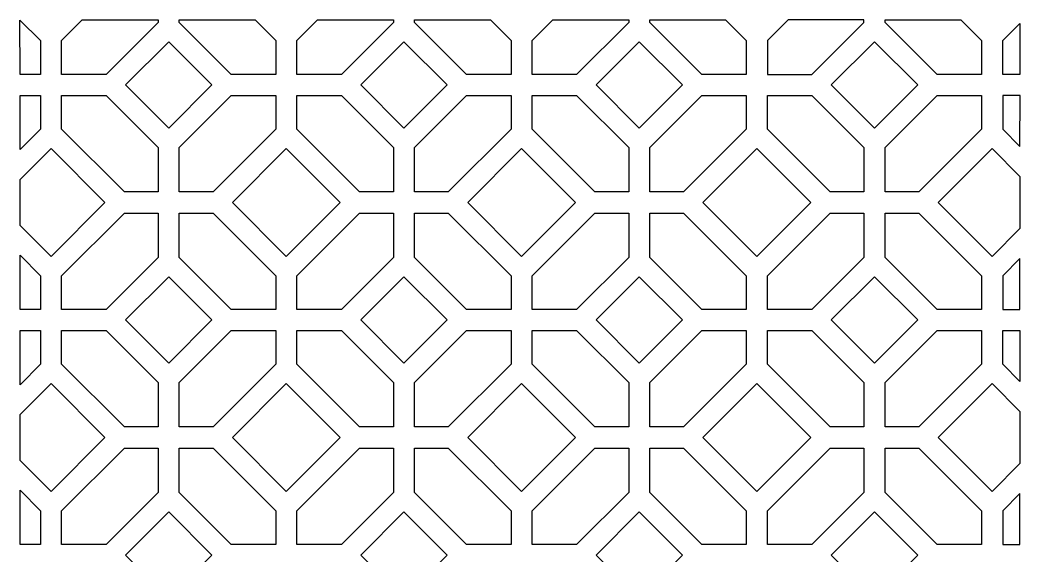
# Model space of a CAD drawing. Header units: centimetres. Extents: x -92 to 92, y -111 to 111.
# Drawn here: x -92.5 to -7.5, y 65.5 to 111 of the extents above; entities that cross this region are included whole.
import ezdxf

# ---------------------------------------------------------------- set-up
doc = ezdxf.new("R2010")
doc.units = ezdxf.units.CM
doc.header["$MEASUREMENT"] = 0
doc.layers.add('layer 1', color=7, linetype='Continuous')

msp = doc.modelspace()

# ---------------------------------------------------------------- linework, layer by layer
at = {"layer": 'layer 1', "color": 242}
for points, knots in [([(-92.45335, 106.37201), (-92.45335, 106.37201), (-90.71539, 106.37201), (-90.71539, 106.37201), (-90.71539, 106.37201), (-90.71539, 106.37201), (-90.71539, 109.24148), (-90.71539, 109.24148), (-90.71539, 109.24148), (-90.71539, 109.24148), (-92.45336, 110.97945), (-92.45336, 110.97945), (-92.45336, 110.97945), (-92.45336, 110.97945), (-92.45335, 106.37201), (-92.45335, 106.37201)], [0, 0, 0, 0, 0.2, 0.2, 0.2, 0.2, 0.4, 0.4, 0.4, 0.4, 0.6, 0.6, 0.6, 0.6, 1, 1, 1, 1]), ([(-87.15685, 111), (-87.15685, 111), (-88.91539, 109.24147), (-88.91539, 109.24147), (-88.91539, 109.24147), (-88.91539, 109.24147), (-88.91539, 106.372), (-88.91539, 106.372), (-88.91539, 106.372), (-88.91539, 106.372), (-85.1378, 106.372), (-85.1378, 106.372), (-85.1378, 106.372), (-85.1378, 106.372), (-80.7154, 110.79441), (-80.7154, 110.79441), (-80.7154, 110.79441), (-80.7154, 110.79441), (-80.7154, 111), (-80.7154, 111), (-80.7154, 111), (-80.7154, 111), (-87.15685, 111), (-87.15685, 111)], [0, 0, 0, 0, 0.14285714, 0.14285714, 0.14285714, 0.14285714, 0.28571429, 0.28571429, 0.28571429, 0.28571429, 0.42857143, 0.42857143, 0.42857143, 0.42857143, 0.57142857, 0.57142857, 0.57142857, 0.57142857, 0.71428571, 0.71428571, 0.71428571, 0.71428571, 1, 1, 1, 1]), ([(-78.9154, 111), (-78.9154, 111), (-78.9154, 110.79441), (-78.9154, 110.79441), (-78.9154, 110.79441), (-78.9154, 110.79441), (-74.49299, 106.372), (-74.49299, 106.372), (-74.49299, 106.372), (-74.49299, 106.372), (-70.71539, 106.372), (-70.71539, 106.372), (-70.71539, 106.372), (-70.71539, 106.372), (-70.71539, 109.24147), (-70.71539, 109.24147), (-70.71539, 109.24147), (-70.71539, 109.24147), (-72.47393, 111), (-72.47393, 111), (-72.47393, 111), (-72.47393, 111), (-78.9154, 111), (-78.9154, 111)], [0, 0, 0, 0, 0.14285714, 0.14285714, 0.14285714, 0.14285714, 0.28571429, 0.28571429, 0.28571429, 0.28571429, 0.42857143, 0.42857143, 0.42857143, 0.42857143, 0.57142857, 0.57142857, 0.57142857, 0.57142857, 0.71428571, 0.71428571, 0.71428571, 0.71428571, 1, 1, 1, 1]), ([(-67.15685, 111), (-67.15685, 111), (-68.91539, 109.24147), (-68.91539, 109.24147), (-68.91539, 109.24147), (-68.91539, 109.24147), (-68.91539, 106.372), (-68.91539, 106.372), (-68.91539, 106.372), (-68.91539, 106.372), (-65.1378, 106.372), (-65.1378, 106.372), (-65.1378, 106.372), (-65.1378, 106.372), (-60.7154, 110.79441), (-60.7154, 110.79441), (-60.7154, 110.79441), (-60.7154, 110.79441), (-60.7154, 111), (-60.7154, 111), (-60.7154, 111), (-60.7154, 111), (-67.15685, 111), (-67.15685, 111)], [0, 0, 0, 0, 0.14285714, 0.14285714, 0.14285714, 0.14285714, 0.28571429, 0.28571429, 0.28571429, 0.28571429, 0.42857143, 0.42857143, 0.42857143, 0.42857143, 0.57142857, 0.57142857, 0.57142857, 0.57142857, 0.71428571, 0.71428571, 0.71428571, 0.71428571, 1, 1, 1, 1]), ([(-58.9154, 111), (-58.9154, 111), (-58.9154, 110.79441), (-58.9154, 110.79441), (-58.9154, 110.79441), (-58.9154, 110.79441), (-54.49299, 106.372), (-54.49299, 106.372), (-54.49299, 106.372), (-54.49299, 106.372), (-50.71539, 106.372), (-50.71539, 106.372), (-50.71539, 106.372), (-50.71539, 106.372), (-50.71539, 109.24147), (-50.71539, 109.24147), (-50.71539, 109.24147), (-50.71539, 109.24147), (-52.47391, 111), (-52.47391, 111), (-52.47391, 111), (-52.47391, 111), (-58.9154, 111), (-58.9154, 111)], [0, 0, 0, 0, 0.14285714, 0.14285714, 0.14285714, 0.14285714, 0.28571429, 0.28571429, 0.28571429, 0.28571429, 0.42857143, 0.42857143, 0.42857143, 0.42857143, 0.57142857, 0.57142857, 0.57142857, 0.57142857, 0.71428571, 0.71428571, 0.71428571, 0.71428571, 1, 1, 1, 1]), ([(-47.15686, 111), (-47.15686, 111), (-48.91539, 109.24147), (-48.91539, 109.24147), (-48.91539, 109.24147), (-48.91539, 109.24147), (-48.91539, 106.372), (-48.91539, 106.372), (-48.91539, 106.372), (-48.91539, 106.372), (-45.1378, 106.372), (-45.1378, 106.372), (-45.1378, 106.372), (-45.1378, 106.372), (-40.7154, 110.79441), (-40.7154, 110.79441), (-40.7154, 110.79441), (-40.7154, 110.79441), (-40.7154, 111), (-40.7154, 111), (-40.7154, 111), (-40.7154, 111), (-47.15686, 111), (-47.15686, 111)], [0, 0, 0, 0, 0.14285714, 0.14285714, 0.14285714, 0.14285714, 0.28571429, 0.28571429, 0.28571429, 0.28571429, 0.42857143, 0.42857143, 0.42857143, 0.42857143, 0.57142857, 0.57142857, 0.57142857, 0.57142857, 0.71428571, 0.71428571, 0.71428571, 0.71428571, 1, 1, 1, 1]), ([(-38.9154, 111), (-38.9154, 111), (-38.9154, 110.79441), (-38.9154, 110.79441), (-38.9154, 110.79441), (-38.9154, 110.79441), (-34.49299, 106.372), (-34.49299, 106.372), (-34.49299, 106.372), (-34.49299, 106.372), (-30.71539, 106.372), (-30.71539, 106.372), (-30.71539, 106.372), (-30.71539, 106.372), (-30.71539, 109.24147), (-30.71539, 109.24147), (-30.71539, 109.24147), (-30.71539, 109.24147), (-32.4739, 111), (-32.4739, 111), (-32.4739, 111), (-32.4739, 111), (-38.9154, 111), (-38.9154, 111)], [0, 0, 0, 0, 0.14285714, 0.14285714, 0.14285714, 0.14285714, 0.28571429, 0.28571429, 0.28571429, 0.28571429, 0.42857143, 0.42857143, 0.42857143, 0.42857143, 0.57142857, 0.57142857, 0.57142857, 0.57142857, 0.71428571, 0.71428571, 0.71428571, 0.71428571, 1, 1, 1, 1]), ([(-20.71537, 111), (-20.71537, 111), (-20.7154, 110.79442), (-20.7154, 110.79442), (-20.7154, 110.79442), (-20.7154, 110.79442), (-25.1378, 106.37201), (-25.1378, 106.37201), (-25.1378, 106.37201), (-25.1378, 106.37201), (-28.91539, 106.37201), (-28.91539, 106.37201), (-28.91539, 106.37201), (-28.91539, 106.37201), (-28.91539, 109.24148), (-28.91539, 109.24148), (-28.91539, 109.24148), (-28.91539, 109.24148), (-27.15686, 111), (-27.15686, 111), (-27.15686, 111), (-27.15686, 111), (-20.71537, 111), (-20.71537, 111)], [0, 0, 0, 0, 0.14285714, 0.14285714, 0.14285714, 0.14285714, 0.28571429, 0.28571429, 0.28571429, 0.28571429, 0.42857143, 0.42857143, 0.42857143, 0.42857143, 0.57142857, 0.57142857, 0.57142857, 0.57142857, 0.71428571, 0.71428571, 0.71428571, 0.71428571, 1, 1, 1, 1]), ([(-18.9154, 111), (-18.9154, 111), (-18.9154, 110.79442), (-18.9154, 110.79442), (-18.9154, 110.79442), (-18.9154, 110.79442), (-14.49299, 106.37201), (-14.49299, 106.37201), (-14.49299, 106.37201), (-14.49299, 106.37201), (-10.71539, 106.37201), (-10.71539, 106.37201), (-10.71539, 106.37201), (-10.71539, 106.37201), (-10.71539, 109.24148), (-10.71539, 109.24148), (-10.71539, 109.24148), (-10.71539, 109.24148), (-12.47394, 111), (-12.47394, 111), (-12.47394, 111), (-12.47394, 111), (-18.9154, 111), (-18.9154, 111)], [0, 0, 0, 0, 0.14285714, 0.14285714, 0.14285714, 0.14285714, 0.28571429, 0.28571429, 0.28571429, 0.28571429, 0.42857143, 0.42857143, 0.42857143, 0.42857143, 0.57142857, 0.57142857, 0.57142857, 0.57142857, 0.71428571, 0.71428571, 0.71428571, 0.71428571, 1, 1, 1, 1]), ([(-7.45335, 110.70352), (-7.45335, 110.70352), (-8.91539, 109.24149), (-8.91539, 109.24149), (-8.91539, 109.24149), (-8.91539, 109.24149), (-8.91539, 106.37202), (-8.91539, 106.37202), (-8.91539, 106.37202), (-8.91539, 106.37202), (-7.45335, 106.37202), (-7.45335, 106.37202), (-7.45335, 106.37202), (-7.45335, 106.37202), (-7.45335, 110.70352), (-7.45335, 110.70352)], [0, 0, 0, 0, 0.2, 0.2, 0.2, 0.2, 0.4, 0.4, 0.4, 0.4, 0.6, 0.6, 0.6, 0.6, 1, 1, 1, 1]), ([(-79.8154, 101.79491), (-79.8154, 101.79491), (-76.13831, 105.472), (-76.13831, 105.472), (-76.13831, 105.472), (-76.13831, 105.472), (-79.8154, 109.14909), (-79.8154, 109.14909), (-79.8154, 109.14909), (-79.8154, 109.14909), (-83.49248, 105.472), (-83.49248, 105.472), (-83.49248, 105.472), (-83.49248, 105.472), (-79.8154, 101.79491), (-79.8154, 101.79491)], [0, 0, 0, 0, 0.2, 0.2, 0.2, 0.2, 0.4, 0.4, 0.4, 0.4, 0.6, 0.6, 0.6, 0.6, 1, 1, 1, 1]), ([(-59.8154, 101.79491), (-59.8154, 101.79491), (-56.13831, 105.472), (-56.13831, 105.472), (-56.13831, 105.472), (-56.13831, 105.472), (-59.8154, 109.14909), (-59.8154, 109.14909), (-59.8154, 109.14909), (-59.8154, 109.14909), (-63.49248, 105.472), (-63.49248, 105.472), (-63.49248, 105.472), (-63.49248, 105.472), (-59.8154, 101.79491), (-59.8154, 101.79491)], [0, 0, 0, 0, 0.2, 0.2, 0.2, 0.2, 0.4, 0.4, 0.4, 0.4, 0.6, 0.6, 0.6, 0.6, 1, 1, 1, 1]), ([(-39.8154, 101.79491), (-39.8154, 101.79491), (-36.13831, 105.472), (-36.13831, 105.472), (-36.13831, 105.472), (-36.13831, 105.472), (-39.8154, 109.14909), (-39.8154, 109.14909), (-39.8154, 109.14909), (-39.8154, 109.14909), (-43.49248, 105.472), (-43.49248, 105.472), (-43.49248, 105.472), (-43.49248, 105.472), (-39.8154, 101.79491), (-39.8154, 101.79491)], [0, 0, 0, 0, 0.2, 0.2, 0.2, 0.2, 0.4, 0.4, 0.4, 0.4, 0.6, 0.6, 0.6, 0.6, 1, 1, 1, 1]), ([(-19.8154, 101.79492), (-19.8154, 101.79492), (-16.13831, 105.47201), (-16.13831, 105.47201), (-16.13831, 105.47201), (-16.13831, 105.47201), (-19.8154, 109.1491), (-19.8154, 109.1491), (-19.8154, 109.1491), (-19.8154, 109.1491), (-23.49248, 105.47201), (-23.49248, 105.47201), (-23.49248, 105.47201), (-23.49248, 105.47201), (-19.8154, 101.79492), (-19.8154, 101.79492)], [0, 0, 0, 0, 0.2, 0.2, 0.2, 0.2, 0.4, 0.4, 0.4, 0.4, 0.6, 0.6, 0.6, 0.6, 1, 1, 1, 1]), ([(-92.45335, 99.96455), (-92.45335, 99.96455), (-90.71539, 101.70252), (-90.71539, 101.70252), (-90.71539, 101.70252), (-90.71539, 101.70252), (-90.71539, 104.57201), (-90.71539, 104.57201), (-90.71539, 104.57201), (-90.71539, 104.57201), (-92.45335, 104.57205), (-92.45335, 104.57205), (-92.45335, 104.57205), (-92.45335, 104.57205), (-92.45335, 99.96455), (-92.45335, 99.96455)], [0, 0, 0, 0, 0.2, 0.2, 0.2, 0.2, 0.4, 0.4, 0.4, 0.4, 0.6, 0.6, 0.6, 0.6, 1, 1, 1, 1]), ([(-88.91539, 104.572), (-88.91539, 104.572), (-88.91539, 101.70251), (-88.91539, 101.70251), (-88.91539, 101.70251), (-88.91539, 101.70251), (-83.58487, 96.37199), (-83.58487, 96.37199), (-83.58487, 96.37199), (-83.58487, 96.37199), (-80.7154, 96.37199), (-80.7154, 96.37199), (-80.7154, 96.37199), (-80.7154, 96.37199), (-80.7154, 100.14959), (-80.7154, 100.14959), (-80.7154, 100.14959), (-80.7154, 100.14959), (-85.1378, 104.572), (-85.1378, 104.572), (-85.1378, 104.572), (-85.1378, 104.572), (-88.91539, 104.572), (-88.91539, 104.572)], [0, 0, 0, 0, 0.14285714, 0.14285714, 0.14285714, 0.14285714, 0.28571429, 0.28571429, 0.28571429, 0.28571429, 0.42857143, 0.42857143, 0.42857143, 0.42857143, 0.57142857, 0.57142857, 0.57142857, 0.57142857, 0.71428571, 0.71428571, 0.71428571, 0.71428571, 1, 1, 1, 1]), ([(-70.71539, 101.70251), (-70.71539, 101.70251), (-70.71539, 104.572), (-70.71539, 104.572), (-70.71539, 104.572), (-70.71539, 104.572), (-74.49299, 104.572), (-74.49299, 104.572), (-74.49299, 104.572), (-74.49299, 104.572), (-78.9154, 100.14959), (-78.9154, 100.14959), (-78.9154, 100.14959), (-78.9154, 100.14959), (-78.9154, 96.37199), (-78.9154, 96.37199), (-78.9154, 96.37199), (-78.9154, 96.37199), (-76.04591, 96.37199), (-76.04591, 96.37199), (-76.04591, 96.37199), (-76.04591, 96.37199), (-70.71539, 101.70251), (-70.71539, 101.70251)], [0, 0, 0, 0, 0.14285714, 0.14285714, 0.14285714, 0.14285714, 0.28571429, 0.28571429, 0.28571429, 0.28571429, 0.42857143, 0.42857143, 0.42857143, 0.42857143, 0.57142857, 0.57142857, 0.57142857, 0.57142857, 0.71428571, 0.71428571, 0.71428571, 0.71428571, 1, 1, 1, 1]), ([(-68.91539, 104.572), (-68.91539, 104.572), (-68.91539, 101.70251), (-68.91539, 101.70251), (-68.91539, 101.70251), (-68.91539, 101.70251), (-63.58487, 96.37199), (-63.58487, 96.37199), (-63.58487, 96.37199), (-63.58487, 96.37199), (-60.7154, 96.37199), (-60.7154, 96.37199), (-60.7154, 96.37199), (-60.7154, 96.37199), (-60.7154, 100.14959), (-60.7154, 100.14959), (-60.7154, 100.14959), (-60.7154, 100.14959), (-65.1378, 104.572), (-65.1378, 104.572), (-65.1378, 104.572), (-65.1378, 104.572), (-68.91539, 104.572), (-68.91539, 104.572)], [0, 0, 0, 0, 0.14285714, 0.14285714, 0.14285714, 0.14285714, 0.28571429, 0.28571429, 0.28571429, 0.28571429, 0.42857143, 0.42857143, 0.42857143, 0.42857143, 0.57142857, 0.57142857, 0.57142857, 0.57142857, 0.71428571, 0.71428571, 0.71428571, 0.71428571, 1, 1, 1, 1]), ([(-50.71539, 101.70251), (-50.71539, 101.70251), (-50.71539, 104.572), (-50.71539, 104.572), (-50.71539, 104.572), (-50.71539, 104.572), (-54.49299, 104.572), (-54.49299, 104.572), (-54.49299, 104.572), (-54.49299, 104.572), (-58.9154, 100.14959), (-58.9154, 100.14959), (-58.9154, 100.14959), (-58.9154, 100.14959), (-58.9154, 96.37199), (-58.9154, 96.37199), (-58.9154, 96.37199), (-58.9154, 96.37199), (-56.04591, 96.37199), (-56.04591, 96.37199), (-56.04591, 96.37199), (-56.04591, 96.37199), (-50.71539, 101.70251), (-50.71539, 101.70251)], [0, 0, 0, 0, 0.14285714, 0.14285714, 0.14285714, 0.14285714, 0.28571429, 0.28571429, 0.28571429, 0.28571429, 0.42857143, 0.42857143, 0.42857143, 0.42857143, 0.57142857, 0.57142857, 0.57142857, 0.57142857, 0.71428571, 0.71428571, 0.71428571, 0.71428571, 1, 1, 1, 1]), ([(-48.91539, 104.572), (-48.91539, 104.572), (-48.91539, 101.70251), (-48.91539, 101.70251), (-48.91539, 101.70251), (-48.91539, 101.70251), (-43.58487, 96.37199), (-43.58487, 96.37199), (-43.58487, 96.37199), (-43.58487, 96.37199), (-40.7154, 96.37199), (-40.7154, 96.37199), (-40.7154, 96.37199), (-40.7154, 96.37199), (-40.7154, 100.14959), (-40.7154, 100.14959), (-40.7154, 100.14959), (-40.7154, 100.14959), (-45.1378, 104.572), (-45.1378, 104.572), (-45.1378, 104.572), (-45.1378, 104.572), (-48.91539, 104.572), (-48.91539, 104.572)], [0, 0, 0, 0, 0.14285714, 0.14285714, 0.14285714, 0.14285714, 0.28571429, 0.28571429, 0.28571429, 0.28571429, 0.42857143, 0.42857143, 0.42857143, 0.42857143, 0.57142857, 0.57142857, 0.57142857, 0.57142857, 0.71428571, 0.71428571, 0.71428571, 0.71428571, 1, 1, 1, 1]), ([(-30.71539, 101.70251), (-30.71539, 101.70251), (-30.71539, 104.572), (-30.71539, 104.572), (-30.71539, 104.572), (-30.71539, 104.572), (-34.49299, 104.572), (-34.49299, 104.572), (-34.49299, 104.572), (-34.49299, 104.572), (-38.9154, 100.14959), (-38.9154, 100.14959), (-38.9154, 100.14959), (-38.9154, 100.14959), (-38.9154, 96.37199), (-38.9154, 96.37199), (-38.9154, 96.37199), (-38.9154, 96.37199), (-36.04591, 96.37199), (-36.04591, 96.37199), (-36.04591, 96.37199), (-36.04591, 96.37199), (-30.71539, 101.70251), (-30.71539, 101.70251)], [0, 0, 0, 0, 0.14285714, 0.14285714, 0.14285714, 0.14285714, 0.28571429, 0.28571429, 0.28571429, 0.28571429, 0.42857143, 0.42857143, 0.42857143, 0.42857143, 0.57142857, 0.57142857, 0.57142857, 0.57142857, 0.71428571, 0.71428571, 0.71428571, 0.71428571, 1, 1, 1, 1]), ([(-28.91539, 104.57201), (-28.91539, 104.57201), (-28.91539, 101.70252), (-28.91539, 101.70252), (-28.91539, 101.70252), (-28.91539, 101.70252), (-23.58487, 96.372), (-23.58487, 96.372), (-23.58487, 96.372), (-23.58487, 96.372), (-20.7154, 96.372), (-20.7154, 96.372), (-20.7154, 96.372), (-20.7154, 96.372), (-20.7154, 100.1496), (-20.7154, 100.1496), (-20.7154, 100.1496), (-20.7154, 100.1496), (-25.1378, 104.57201), (-25.1378, 104.57201), (-25.1378, 104.57201), (-25.1378, 104.57201), (-28.91539, 104.57201), (-28.91539, 104.57201)], [0, 0, 0, 0, 0.14285714, 0.14285714, 0.14285714, 0.14285714, 0.28571429, 0.28571429, 0.28571429, 0.28571429, 0.42857143, 0.42857143, 0.42857143, 0.42857143, 0.57142857, 0.57142857, 0.57142857, 0.57142857, 0.71428571, 0.71428571, 0.71428571, 0.71428571, 1, 1, 1, 1]), ([(-10.71539, 101.70252), (-10.71539, 101.70252), (-10.71539, 104.57201), (-10.71539, 104.57201), (-10.71539, 104.57201), (-10.71539, 104.57201), (-14.49299, 104.57201), (-14.49299, 104.57201), (-14.49299, 104.57201), (-14.49299, 104.57201), (-18.9154, 100.1496), (-18.9154, 100.1496), (-18.9154, 100.1496), (-18.9154, 100.1496), (-18.9154, 96.372), (-18.9154, 96.372), (-18.9154, 96.372), (-18.9154, 96.372), (-16.04591, 96.372), (-16.04591, 96.372), (-16.04591, 96.372), (-16.04591, 96.372), (-10.71539, 101.70252), (-10.71539, 101.70252)], [0, 0, 0, 0, 0.14285714, 0.14285714, 0.14285714, 0.14285714, 0.28571429, 0.28571429, 0.28571429, 0.28571429, 0.42857143, 0.42857143, 0.42857143, 0.42857143, 0.57142857, 0.57142857, 0.57142857, 0.57142857, 0.71428571, 0.71428571, 0.71428571, 0.71428571, 1, 1, 1, 1]), ([(-7.45334, 104.57202), (-7.45334, 104.57202), (-7.45335, 100.24049), (-7.45335, 100.24049), (-7.45335, 100.24049), (-7.45335, 100.24049), (-8.91539, 101.70253), (-8.91539, 101.70253), (-8.91539, 101.70253), (-8.91539, 101.70253), (-8.91539, 104.57202), (-8.91539, 104.57202), (-8.91539, 104.57202), (-8.91539, 104.57202), (-7.45334, 104.57202), (-7.45334, 104.57202)], [0, 0, 0, 0, 0.2, 0.2, 0.2, 0.2, 0.4, 0.4, 0.4, 0.4, 0.6, 0.6, 0.6, 0.6, 1, 1, 1, 1]), ([(-92.45335, 93.52476), (-92.45335, 93.52476), (-89.81538, 90.8868), (-89.81538, 90.8868), (-89.81538, 90.8868), (-89.81538, 90.8868), (-85.23019, 95.47199), (-85.23019, 95.47199), (-85.23019, 95.47199), (-85.23019, 95.47199), (-89.8154, 100.0572), (-89.8154, 100.0572), (-89.8154, 100.0572), (-89.8154, 100.0572), (-92.45335, 97.41929), (-92.45335, 97.41929), (-92.45335, 97.41929), (-92.45335, 97.41929), (-92.45335, 93.52476), (-92.45335, 93.52476)], [0, 0, 0, 0, 0.16666667, 0.16666667, 0.16666667, 0.16666667, 0.33333333, 0.33333333, 0.33333333, 0.33333333, 0.5, 0.5, 0.5, 0.5, 0.66666667, 0.66666667, 0.66666667, 0.66666667, 1, 1, 1, 1]), ([(-69.81539, 100.05719), (-69.81539, 100.05719), (-74.40059, 95.472), (-74.40059, 95.472), (-74.40059, 95.472), (-74.40059, 95.472), (-69.81538, 90.88679), (-69.81538, 90.88679), (-69.81538, 90.88679), (-69.81538, 90.88679), (-65.23019, 95.47199), (-65.23019, 95.47199), (-65.23019, 95.47199), (-65.23019, 95.47199), (-69.81539, 100.05719), (-69.81539, 100.05719)], [0, 0, 0, 0, 0.2, 0.2, 0.2, 0.2, 0.4, 0.4, 0.4, 0.4, 0.6, 0.6, 0.6, 0.6, 1, 1, 1, 1]), ([(-49.81539, 100.05719), (-49.81539, 100.05719), (-54.40059, 95.472), (-54.40059, 95.472), (-54.40059, 95.472), (-54.40059, 95.472), (-49.81538, 90.88679), (-49.81538, 90.88679), (-49.81538, 90.88679), (-49.81538, 90.88679), (-45.23019, 95.47199), (-45.23019, 95.47199), (-45.23019, 95.47199), (-45.23019, 95.47199), (-49.81539, 100.05719), (-49.81539, 100.05719)], [0, 0, 0, 0, 0.2, 0.2, 0.2, 0.2, 0.4, 0.4, 0.4, 0.4, 0.6, 0.6, 0.6, 0.6, 1, 1, 1, 1]), ([(-29.81539, 100.0572), (-29.81539, 100.0572), (-34.40059, 95.472), (-34.40059, 95.472), (-34.40059, 95.472), (-34.40059, 95.472), (-29.81539, 90.8868), (-29.81539, 90.8868), (-29.81539, 90.8868), (-29.81539, 90.8868), (-25.23019, 95.472), (-25.23019, 95.472), (-25.23019, 95.472), (-25.23019, 95.472), (-29.81539, 100.0572), (-29.81539, 100.0572)], [0, 0, 0, 0, 0.2, 0.2, 0.2, 0.2, 0.4, 0.4, 0.4, 0.4, 0.6, 0.6, 0.6, 0.6, 1, 1, 1, 1]), ([(-7.45335, 97.69518), (-7.45335, 97.69518), (-9.81539, 100.05721), (-9.81539, 100.05721), (-9.81539, 100.05721), (-9.81539, 100.05721), (-14.40059, 95.47201), (-14.40059, 95.47201), (-14.40059, 95.47201), (-14.40059, 95.47201), (-9.81539, 90.88681), (-9.81539, 90.88681), (-9.81539, 90.88681), (-9.81539, 90.88681), (-7.45335, 93.24883), (-7.45335, 93.24883), (-7.45335, 93.24883), (-7.45335, 93.24883), (-7.45335, 97.69518), (-7.45335, 97.69518)], [0, 0, 0, 0, 0.16666667, 0.16666667, 0.16666667, 0.16666667, 0.33333333, 0.33333333, 0.33333333, 0.33333333, 0.5, 0.5, 0.5, 0.5, 0.66666667, 0.66666667, 0.66666667, 0.66666667, 1, 1, 1, 1]), ([(-80.71539, 94.57199), (-80.71539, 94.57199), (-83.58486, 94.57199), (-83.58486, 94.57199), (-83.58486, 94.57199), (-83.58486, 94.57199), (-88.91538, 89.24147), (-88.91538, 89.24147), (-88.91538, 89.24147), (-88.91538, 89.24147), (-88.91538, 86.372), (-88.91538, 86.372), (-88.91538, 86.372), (-88.91538, 86.372), (-85.13779, 86.372), (-85.13779, 86.372), (-85.13779, 86.372), (-85.13779, 86.372), (-80.71539, 90.79441), (-80.71539, 90.79441), (-80.71539, 90.79441), (-80.71539, 90.79441), (-80.71539, 94.57199), (-80.71539, 94.57199)], [0, 0, 0, 0, 0.14285714, 0.14285714, 0.14285714, 0.14285714, 0.28571429, 0.28571429, 0.28571429, 0.28571429, 0.42857143, 0.42857143, 0.42857143, 0.42857143, 0.57142857, 0.57142857, 0.57142857, 0.57142857, 0.71428571, 0.71428571, 0.71428571, 0.71428571, 1, 1, 1, 1]), ([(-76.0459, 94.57199), (-76.0459, 94.57199), (-78.91539, 94.57199), (-78.91539, 94.57199), (-78.91539, 94.57199), (-78.91539, 94.57199), (-78.91539, 90.79441), (-78.91539, 90.79441), (-78.91539, 90.79441), (-78.91539, 90.79441), (-74.49298, 86.372), (-74.49298, 86.372), (-74.49298, 86.372), (-74.49298, 86.372), (-70.71538, 86.372), (-70.71538, 86.372), (-70.71538, 86.372), (-70.71538, 86.372), (-70.71538, 89.24147), (-70.71538, 89.24147), (-70.71538, 89.24147), (-70.71538, 89.24147), (-76.0459, 94.57199), (-76.0459, 94.57199)], [0, 0, 0, 0, 0.14285714, 0.14285714, 0.14285714, 0.14285714, 0.28571429, 0.28571429, 0.28571429, 0.28571429, 0.42857143, 0.42857143, 0.42857143, 0.42857143, 0.57142857, 0.57142857, 0.57142857, 0.57142857, 0.71428571, 0.71428571, 0.71428571, 0.71428571, 1, 1, 1, 1]), ([(-60.71539, 94.57199), (-60.71539, 94.57199), (-63.58486, 94.57199), (-63.58486, 94.57199), (-63.58486, 94.57199), (-63.58486, 94.57199), (-68.91538, 89.24147), (-68.91538, 89.24147), (-68.91538, 89.24147), (-68.91538, 89.24147), (-68.91538, 86.372), (-68.91538, 86.372), (-68.91538, 86.372), (-68.91538, 86.372), (-65.13779, 86.372), (-65.13779, 86.372), (-65.13779, 86.372), (-65.13779, 86.372), (-60.71539, 90.79441), (-60.71539, 90.79441), (-60.71539, 90.79441), (-60.71539, 90.79441), (-60.71539, 94.57199), (-60.71539, 94.57199)], [0, 0, 0, 0, 0.14285714, 0.14285714, 0.14285714, 0.14285714, 0.28571429, 0.28571429, 0.28571429, 0.28571429, 0.42857143, 0.42857143, 0.42857143, 0.42857143, 0.57142857, 0.57142857, 0.57142857, 0.57142857, 0.71428571, 0.71428571, 0.71428571, 0.71428571, 1, 1, 1, 1]), ([(-56.0459, 94.57199), (-56.0459, 94.57199), (-58.91539, 94.57199), (-58.91539, 94.57199), (-58.91539, 94.57199), (-58.91539, 94.57199), (-58.91539, 90.79441), (-58.91539, 90.79441), (-58.91539, 90.79441), (-58.91539, 90.79441), (-54.49298, 86.372), (-54.49298, 86.372), (-54.49298, 86.372), (-54.49298, 86.372), (-50.71538, 86.372), (-50.71538, 86.372), (-50.71538, 86.372), (-50.71538, 86.372), (-50.71538, 89.24147), (-50.71538, 89.24147), (-50.71538, 89.24147), (-50.71538, 89.24147), (-56.0459, 94.57199), (-56.0459, 94.57199)], [0, 0, 0, 0, 0.14285714, 0.14285714, 0.14285714, 0.14285714, 0.28571429, 0.28571429, 0.28571429, 0.28571429, 0.42857143, 0.42857143, 0.42857143, 0.42857143, 0.57142857, 0.57142857, 0.57142857, 0.57142857, 0.71428571, 0.71428571, 0.71428571, 0.71428571, 1, 1, 1, 1]), ([(-40.71539, 94.57199), (-40.71539, 94.57199), (-43.58486, 94.57199), (-43.58486, 94.57199), (-43.58486, 94.57199), (-43.58486, 94.57199), (-48.91538, 89.24147), (-48.91538, 89.24147), (-48.91538, 89.24147), (-48.91538, 89.24147), (-48.91538, 86.372), (-48.91538, 86.372), (-48.91538, 86.372), (-48.91538, 86.372), (-45.13779, 86.372), (-45.13779, 86.372), (-45.13779, 86.372), (-45.13779, 86.372), (-40.71539, 90.79441), (-40.71539, 90.79441), (-40.71539, 90.79441), (-40.71539, 90.79441), (-40.71539, 94.57199), (-40.71539, 94.57199)], [0, 0, 0, 0, 0.14285714, 0.14285714, 0.14285714, 0.14285714, 0.28571429, 0.28571429, 0.28571429, 0.28571429, 0.42857143, 0.42857143, 0.42857143, 0.42857143, 0.57142857, 0.57142857, 0.57142857, 0.57142857, 0.71428571, 0.71428571, 0.71428571, 0.71428571, 1, 1, 1, 1]), ([(-36.0459, 94.57199), (-36.0459, 94.57199), (-38.91539, 94.57199), (-38.91539, 94.57199), (-38.91539, 94.57199), (-38.91539, 94.57199), (-38.91539, 90.79441), (-38.91539, 90.79441), (-38.91539, 90.79441), (-38.91539, 90.79441), (-34.49298, 86.372), (-34.49298, 86.372), (-34.49298, 86.372), (-34.49298, 86.372), (-30.71538, 86.372), (-30.71538, 86.372), (-30.71538, 86.372), (-30.71538, 86.372), (-30.71538, 89.24147), (-30.71538, 89.24147), (-30.71538, 89.24147), (-30.71538, 89.24147), (-36.0459, 94.57199), (-36.0459, 94.57199)], [0, 0, 0, 0, 0.14285714, 0.14285714, 0.14285714, 0.14285714, 0.28571429, 0.28571429, 0.28571429, 0.28571429, 0.42857143, 0.42857143, 0.42857143, 0.42857143, 0.57142857, 0.57142857, 0.57142857, 0.57142857, 0.71428571, 0.71428571, 0.71428571, 0.71428571, 1, 1, 1, 1]), ([(-20.71539, 94.572), (-20.71539, 94.572), (-23.58486, 94.572), (-23.58486, 94.572), (-23.58486, 94.572), (-23.58486, 94.572), (-28.91538, 89.24148), (-28.91538, 89.24148), (-28.91538, 89.24148), (-28.91538, 89.24148), (-28.91538, 86.37201), (-28.91538, 86.37201), (-28.91538, 86.37201), (-28.91538, 86.37201), (-25.13779, 86.37201), (-25.13779, 86.37201), (-25.13779, 86.37201), (-25.13779, 86.37201), (-20.71539, 90.79442), (-20.71539, 90.79442), (-20.71539, 90.79442), (-20.71539, 90.79442), (-20.71539, 94.572), (-20.71539, 94.572)], [0, 0, 0, 0, 0.14285714, 0.14285714, 0.14285714, 0.14285714, 0.28571429, 0.28571429, 0.28571429, 0.28571429, 0.42857143, 0.42857143, 0.42857143, 0.42857143, 0.57142857, 0.57142857, 0.57142857, 0.57142857, 0.71428571, 0.71428571, 0.71428571, 0.71428571, 1, 1, 1, 1]), ([(-16.0459, 94.572), (-16.0459, 94.572), (-18.91539, 94.572), (-18.91539, 94.572), (-18.91539, 94.572), (-18.91539, 94.572), (-18.91539, 90.79442), (-18.91539, 90.79442), (-18.91539, 90.79442), (-18.91539, 90.79442), (-14.49298, 86.37201), (-14.49298, 86.37201), (-14.49298, 86.37201), (-14.49298, 86.37201), (-10.71538, 86.37201), (-10.71538, 86.37201), (-10.71538, 86.37201), (-10.71538, 86.37201), (-10.71538, 89.24148), (-10.71538, 89.24148), (-10.71538, 89.24148), (-10.71538, 89.24148), (-16.0459, 94.572), (-16.0459, 94.572)], [0, 0, 0, 0, 0.14285714, 0.14285714, 0.14285714, 0.14285714, 0.28571429, 0.28571429, 0.28571429, 0.28571429, 0.42857143, 0.42857143, 0.42857143, 0.42857143, 0.57142857, 0.57142857, 0.57142857, 0.57142857, 0.71428571, 0.71428571, 0.71428571, 0.71428571, 1, 1, 1, 1]), ([(-92.45335, 86.37201), (-92.45335, 86.37201), (-90.71538, 86.37201), (-90.71538, 86.37201), (-90.71538, 86.37201), (-90.71538, 86.37201), (-90.71538, 89.24148), (-90.71538, 89.24148), (-90.71538, 89.24148), (-90.71538, 89.24148), (-92.45335, 90.9795), (-92.45335, 90.9795), (-92.45335, 90.9795), (-92.45335, 90.9795), (-92.45335, 86.37201), (-92.45335, 86.37201)], [0, 0, 0, 0, 0.2, 0.2, 0.2, 0.2, 0.4, 0.4, 0.4, 0.4, 0.6, 0.6, 0.6, 0.6, 1, 1, 1, 1]), ([(-7.45335, 86.37202), (-7.45335, 86.37202), (-8.91538, 86.37202), (-8.91538, 86.37202), (-8.91538, 86.37202), (-8.91538, 86.37202), (-8.91538, 89.24149), (-8.91538, 89.24149), (-8.91538, 89.24149), (-8.91538, 89.24149), (-7.45335, 90.70352), (-7.45335, 90.70352), (-7.45335, 90.70352), (-7.45335, 90.70352), (-7.45335, 86.37202), (-7.45335, 86.37202)], [0, 0, 0, 0, 0.2, 0.2, 0.2, 0.2, 0.4, 0.4, 0.4, 0.4, 0.6, 0.6, 0.6, 0.6, 1, 1, 1, 1]), ([(-79.81539, 81.79491), (-79.81539, 81.79491), (-76.1383, 85.472), (-76.1383, 85.472), (-76.1383, 85.472), (-76.1383, 85.472), (-79.81539, 89.14909), (-79.81539, 89.14909), (-79.81539, 89.14909), (-79.81539, 89.14909), (-83.49247, 85.472), (-83.49247, 85.472), (-83.49247, 85.472), (-83.49247, 85.472), (-79.81539, 81.79491), (-79.81539, 81.79491)], [0, 0, 0, 0, 0.2, 0.2, 0.2, 0.2, 0.4, 0.4, 0.4, 0.4, 0.6, 0.6, 0.6, 0.6, 1, 1, 1, 1]), ([(-59.81539, 81.79491), (-59.81539, 81.79491), (-56.1383, 85.472), (-56.1383, 85.472), (-56.1383, 85.472), (-56.1383, 85.472), (-59.81539, 89.14909), (-59.81539, 89.14909), (-59.81539, 89.14909), (-59.81539, 89.14909), (-63.49247, 85.472), (-63.49247, 85.472), (-63.49247, 85.472), (-63.49247, 85.472), (-59.81539, 81.79491), (-59.81539, 81.79491)], [0, 0, 0, 0, 0.2, 0.2, 0.2, 0.2, 0.4, 0.4, 0.4, 0.4, 0.6, 0.6, 0.6, 0.6, 1, 1, 1, 1]), ([(-39.81539, 81.79491), (-39.81539, 81.79491), (-36.1383, 85.472), (-36.1383, 85.472), (-36.1383, 85.472), (-36.1383, 85.472), (-39.81539, 89.14909), (-39.81539, 89.14909), (-39.81539, 89.14909), (-39.81539, 89.14909), (-43.49247, 85.472), (-43.49247, 85.472), (-43.49247, 85.472), (-43.49247, 85.472), (-39.81539, 81.79491), (-39.81539, 81.79491)], [0, 0, 0, 0, 0.2, 0.2, 0.2, 0.2, 0.4, 0.4, 0.4, 0.4, 0.6, 0.6, 0.6, 0.6, 1, 1, 1, 1]), ([(-19.81539, 81.79492), (-19.81539, 81.79492), (-16.1383, 85.47201), (-16.1383, 85.47201), (-16.1383, 85.47201), (-16.1383, 85.47201), (-19.81539, 89.1491), (-19.81539, 89.1491), (-19.81539, 89.1491), (-19.81539, 89.1491), (-23.49247, 85.47201), (-23.49247, 85.47201), (-23.49247, 85.47201), (-23.49247, 85.47201), (-19.81539, 81.79492), (-19.81539, 81.79492)], [0, 0, 0, 0, 0.2, 0.2, 0.2, 0.2, 0.4, 0.4, 0.4, 0.4, 0.6, 0.6, 0.6, 0.6, 1, 1, 1, 1]), ([(-92.45335, 79.96454), (-92.45335, 79.96454), (-90.71538, 81.70252), (-90.71538, 81.70252), (-90.71538, 81.70252), (-90.71538, 81.70252), (-90.71538, 84.57201), (-90.71538, 84.57201), (-90.71538, 84.57201), (-90.71538, 84.57201), (-92.45335, 84.57196), (-92.45335, 84.57196), (-92.45335, 84.57196), (-92.45335, 84.57196), (-92.45335, 79.96454), (-92.45335, 79.96454)], [0, 0, 0, 0, 0.2, 0.2, 0.2, 0.2, 0.4, 0.4, 0.4, 0.4, 0.6, 0.6, 0.6, 0.6, 1, 1, 1, 1]), ([(-88.91538, 84.572), (-88.91538, 84.572), (-88.91538, 81.70251), (-88.91538, 81.70251), (-88.91538, 81.70251), (-88.91538, 81.70251), (-83.58486, 76.37199), (-83.58486, 76.37199), (-83.58486, 76.37199), (-83.58486, 76.37199), (-80.71539, 76.37199), (-80.71539, 76.37199), (-80.71539, 76.37199), (-80.71539, 76.37199), (-80.71539, 80.14959), (-80.71539, 80.14959), (-80.71539, 80.14959), (-80.71539, 80.14959), (-85.13779, 84.572), (-85.13779, 84.572), (-85.13779, 84.572), (-85.13779, 84.572), (-88.91538, 84.572), (-88.91538, 84.572)], [0, 0, 0, 0, 0.14285714, 0.14285714, 0.14285714, 0.14285714, 0.28571429, 0.28571429, 0.28571429, 0.28571429, 0.42857143, 0.42857143, 0.42857143, 0.42857143, 0.57142857, 0.57142857, 0.57142857, 0.57142857, 0.71428571, 0.71428571, 0.71428571, 0.71428571, 1, 1, 1, 1]), ([(-70.71538, 81.70251), (-70.71538, 81.70251), (-70.71538, 84.572), (-70.71538, 84.572), (-70.71538, 84.572), (-70.71538, 84.572), (-74.49298, 84.572), (-74.49298, 84.572), (-74.49298, 84.572), (-74.49298, 84.572), (-78.91539, 80.14959), (-78.91539, 80.14959), (-78.91539, 80.14959), (-78.91539, 80.14959), (-78.91539, 76.37199), (-78.91539, 76.37199), (-78.91539, 76.37199), (-78.91539, 76.37199), (-76.0459, 76.37199), (-76.0459, 76.37199), (-76.0459, 76.37199), (-76.0459, 76.37199), (-70.71538, 81.70251), (-70.71538, 81.70251)], [0, 0, 0, 0, 0.14285714, 0.14285714, 0.14285714, 0.14285714, 0.28571429, 0.28571429, 0.28571429, 0.28571429, 0.42857143, 0.42857143, 0.42857143, 0.42857143, 0.57142857, 0.57142857, 0.57142857, 0.57142857, 0.71428571, 0.71428571, 0.71428571, 0.71428571, 1, 1, 1, 1]), ([(-68.91538, 84.572), (-68.91538, 84.572), (-68.91538, 81.70251), (-68.91538, 81.70251), (-68.91538, 81.70251), (-68.91538, 81.70251), (-63.58486, 76.37199), (-63.58486, 76.37199), (-63.58486, 76.37199), (-63.58486, 76.37199), (-60.71539, 76.37199), (-60.71539, 76.37199), (-60.71539, 76.37199), (-60.71539, 76.37199), (-60.71539, 80.14959), (-60.71539, 80.14959), (-60.71539, 80.14959), (-60.71539, 80.14959), (-65.13779, 84.572), (-65.13779, 84.572), (-65.13779, 84.572), (-65.13779, 84.572), (-68.91538, 84.572), (-68.91538, 84.572)], [0, 0, 0, 0, 0.14285714, 0.14285714, 0.14285714, 0.14285714, 0.28571429, 0.28571429, 0.28571429, 0.28571429, 0.42857143, 0.42857143, 0.42857143, 0.42857143, 0.57142857, 0.57142857, 0.57142857, 0.57142857, 0.71428571, 0.71428571, 0.71428571, 0.71428571, 1, 1, 1, 1]), ([(-50.71538, 81.70251), (-50.71538, 81.70251), (-50.71538, 84.572), (-50.71538, 84.572), (-50.71538, 84.572), (-50.71538, 84.572), (-54.49298, 84.572), (-54.49298, 84.572), (-54.49298, 84.572), (-54.49298, 84.572), (-58.91539, 80.14959), (-58.91539, 80.14959), (-58.91539, 80.14959), (-58.91539, 80.14959), (-58.91539, 76.37199), (-58.91539, 76.37199), (-58.91539, 76.37199), (-58.91539, 76.37199), (-56.0459, 76.37199), (-56.0459, 76.37199), (-56.0459, 76.37199), (-56.0459, 76.37199), (-50.71538, 81.70251), (-50.71538, 81.70251)], [0, 0, 0, 0, 0.14285714, 0.14285714, 0.14285714, 0.14285714, 0.28571429, 0.28571429, 0.28571429, 0.28571429, 0.42857143, 0.42857143, 0.42857143, 0.42857143, 0.57142857, 0.57142857, 0.57142857, 0.57142857, 0.71428571, 0.71428571, 0.71428571, 0.71428571, 1, 1, 1, 1]), ([(-48.91538, 84.572), (-48.91538, 84.572), (-48.91538, 81.70251), (-48.91538, 81.70251), (-48.91538, 81.70251), (-48.91538, 81.70251), (-43.58486, 76.37199), (-43.58486, 76.37199), (-43.58486, 76.37199), (-43.58486, 76.37199), (-40.71539, 76.37199), (-40.71539, 76.37199), (-40.71539, 76.37199), (-40.71539, 76.37199), (-40.71539, 80.14959), (-40.71539, 80.14959), (-40.71539, 80.14959), (-40.71539, 80.14959), (-45.13779, 84.572), (-45.13779, 84.572), (-45.13779, 84.572), (-45.13779, 84.572), (-48.91538, 84.572), (-48.91538, 84.572)], [0, 0, 0, 0, 0.14285714, 0.14285714, 0.14285714, 0.14285714, 0.28571429, 0.28571429, 0.28571429, 0.28571429, 0.42857143, 0.42857143, 0.42857143, 0.42857143, 0.57142857, 0.57142857, 0.57142857, 0.57142857, 0.71428571, 0.71428571, 0.71428571, 0.71428571, 1, 1, 1, 1]), ([(-30.71538, 81.70251), (-30.71538, 81.70251), (-30.71538, 84.572), (-30.71538, 84.572), (-30.71538, 84.572), (-30.71538, 84.572), (-34.49298, 84.572), (-34.49298, 84.572), (-34.49298, 84.572), (-34.49298, 84.572), (-38.91539, 80.14959), (-38.91539, 80.14959), (-38.91539, 80.14959), (-38.91539, 80.14959), (-38.91539, 76.37199), (-38.91539, 76.37199), (-38.91539, 76.37199), (-38.91539, 76.37199), (-36.0459, 76.37199), (-36.0459, 76.37199), (-36.0459, 76.37199), (-36.0459, 76.37199), (-30.71538, 81.70251), (-30.71538, 81.70251)], [0, 0, 0, 0, 0.14285714, 0.14285714, 0.14285714, 0.14285714, 0.28571429, 0.28571429, 0.28571429, 0.28571429, 0.42857143, 0.42857143, 0.42857143, 0.42857143, 0.57142857, 0.57142857, 0.57142857, 0.57142857, 0.71428571, 0.71428571, 0.71428571, 0.71428571, 1, 1, 1, 1]), ([(-28.91538, 84.57201), (-28.91538, 84.57201), (-28.91538, 81.70252), (-28.91538, 81.70252), (-28.91538, 81.70252), (-28.91538, 81.70252), (-23.58486, 76.372), (-23.58486, 76.372), (-23.58486, 76.372), (-23.58486, 76.372), (-20.71539, 76.372), (-20.71539, 76.372), (-20.71539, 76.372), (-20.71539, 76.372), (-20.71539, 80.1496), (-20.71539, 80.1496), (-20.71539, 80.1496), (-20.71539, 80.1496), (-25.13779, 84.57201), (-25.13779, 84.57201), (-25.13779, 84.57201), (-25.13779, 84.57201), (-28.91538, 84.57201), (-28.91538, 84.57201)], [0, 0, 0, 0, 0.14285714, 0.14285714, 0.14285714, 0.14285714, 0.28571429, 0.28571429, 0.28571429, 0.28571429, 0.42857143, 0.42857143, 0.42857143, 0.42857143, 0.57142857, 0.57142857, 0.57142857, 0.57142857, 0.71428571, 0.71428571, 0.71428571, 0.71428571, 1, 1, 1, 1]), ([(-10.71538, 81.70252), (-10.71538, 81.70252), (-10.71538, 84.57201), (-10.71538, 84.57201), (-10.71538, 84.57201), (-10.71538, 84.57201), (-14.49298, 84.57201), (-14.49298, 84.57201), (-14.49298, 84.57201), (-14.49298, 84.57201), (-18.91539, 80.1496), (-18.91539, 80.1496), (-18.91539, 80.1496), (-18.91539, 80.1496), (-18.91539, 76.372), (-18.91539, 76.372), (-18.91539, 76.372), (-18.91539, 76.372), (-16.0459, 76.372), (-16.0459, 76.372), (-16.0459, 76.372), (-16.0459, 76.372), (-10.71538, 81.70252), (-10.71538, 81.70252)], [0, 0, 0, 0, 0.14285714, 0.14285714, 0.14285714, 0.14285714, 0.28571429, 0.28571429, 0.28571429, 0.28571429, 0.42857143, 0.42857143, 0.42857143, 0.42857143, 0.57142857, 0.57142857, 0.57142857, 0.57142857, 0.71428571, 0.71428571, 0.71428571, 0.71428571, 1, 1, 1, 1]), ([(-7.45335, 84.57203), (-7.45335, 84.57203), (-8.91538, 84.57202), (-8.91538, 84.57202), (-8.91538, 84.57202), (-8.91538, 84.57202), (-8.91538, 81.70253), (-8.91538, 81.70253), (-8.91538, 81.70253), (-8.91538, 81.70253), (-7.45335, 80.24049), (-7.45335, 80.24049), (-7.45335, 80.24049), (-7.45335, 80.24049), (-7.45335, 84.57203), (-7.45335, 84.57203)], [0, 0, 0, 0, 0.2, 0.2, 0.2, 0.2, 0.4, 0.4, 0.4, 0.4, 0.6, 0.6, 0.6, 0.6, 1, 1, 1, 1]), ([(-92.45335, 73.52477), (-92.45335, 73.52477), (-89.81538, 70.8868), (-89.81538, 70.8868), (-89.81538, 70.8868), (-89.81538, 70.8868), (-85.23018, 75.47199), (-85.23018, 75.47199), (-85.23018, 75.47199), (-85.23018, 75.47199), (-89.81539, 80.0572), (-89.81539, 80.0572), (-89.81539, 80.0572), (-89.81539, 80.0572), (-92.45335, 77.41925), (-92.45335, 77.41925), (-92.45335, 77.41925), (-92.45335, 77.41925), (-92.45335, 73.52477), (-92.45335, 73.52477)], [0, 0, 0, 0, 0.16666667, 0.16666667, 0.16666667, 0.16666667, 0.33333333, 0.33333333, 0.33333333, 0.33333333, 0.5, 0.5, 0.5, 0.5, 0.66666667, 0.66666667, 0.66666667, 0.66666667, 1, 1, 1, 1]), ([(-69.81538, 80.05719), (-69.81538, 80.05719), (-74.40058, 75.47199), (-74.40058, 75.47199), (-74.40058, 75.47199), (-74.40058, 75.47199), (-69.81538, 70.88679), (-69.81538, 70.88679), (-69.81538, 70.88679), (-69.81538, 70.88679), (-65.23018, 75.47199), (-65.23018, 75.47199), (-65.23018, 75.47199), (-65.23018, 75.47199), (-69.81538, 80.05719), (-69.81538, 80.05719)], [0, 0, 0, 0, 0.2, 0.2, 0.2, 0.2, 0.4, 0.4, 0.4, 0.4, 0.6, 0.6, 0.6, 0.6, 1, 1, 1, 1]), ([(-49.81538, 80.05719), (-49.81538, 80.05719), (-54.40058, 75.47199), (-54.40058, 75.47199), (-54.40058, 75.47199), (-54.40058, 75.47199), (-49.81538, 70.88679), (-49.81538, 70.88679), (-49.81538, 70.88679), (-49.81538, 70.88679), (-45.23018, 75.47199), (-45.23018, 75.47199), (-45.23018, 75.47199), (-45.23018, 75.47199), (-49.81538, 80.05719), (-49.81538, 80.05719)], [0, 0, 0, 0, 0.2, 0.2, 0.2, 0.2, 0.4, 0.4, 0.4, 0.4, 0.6, 0.6, 0.6, 0.6, 1, 1, 1, 1]), ([(-29.81538, 80.0572), (-29.81538, 80.0572), (-34.40058, 75.47199), (-34.40058, 75.47199), (-34.40058, 75.47199), (-34.40058, 75.47199), (-29.81539, 70.8868), (-29.81539, 70.8868), (-29.81539, 70.8868), (-29.81539, 70.8868), (-25.23018, 75.472), (-25.23018, 75.472), (-25.23018, 75.472), (-25.23018, 75.472), (-29.81538, 80.0572), (-29.81538, 80.0572)], [0, 0, 0, 0, 0.2, 0.2, 0.2, 0.2, 0.4, 0.4, 0.4, 0.4, 0.6, 0.6, 0.6, 0.6, 1, 1, 1, 1]), ([(-7.45335, 77.69519), (-7.45335, 77.69519), (-9.81538, 80.05721), (-9.81538, 80.05721), (-9.81538, 80.05721), (-9.81538, 80.05721), (-14.40058, 75.472), (-14.40058, 75.472), (-14.40058, 75.472), (-14.40058, 75.472), (-9.81539, 70.88681), (-9.81539, 70.88681), (-9.81539, 70.88681), (-9.81539, 70.88681), (-7.45335, 73.24883), (-7.45335, 73.24883), (-7.45335, 73.24883), (-7.45335, 73.24883), (-7.45335, 77.69519), (-7.45335, 77.69519)], [0, 0, 0, 0, 0.16666667, 0.16666667, 0.16666667, 0.16666667, 0.33333333, 0.33333333, 0.33333333, 0.33333333, 0.5, 0.5, 0.5, 0.5, 0.66666667, 0.66666667, 0.66666667, 0.66666667, 1, 1, 1, 1]), ([(-80.71539, 74.57199), (-80.71539, 74.57199), (-83.58486, 74.57199), (-83.58486, 74.57199), (-83.58486, 74.57199), (-83.58486, 74.57199), (-88.91538, 69.24147), (-88.91538, 69.24147), (-88.91538, 69.24147), (-88.91538, 69.24147), (-88.91538, 66.372), (-88.91538, 66.372), (-88.91538, 66.372), (-88.91538, 66.372), (-85.13779, 66.372), (-85.13779, 66.372), (-85.13779, 66.372), (-85.13779, 66.372), (-80.71539, 70.79441), (-80.71539, 70.79441), (-80.71539, 70.79441), (-80.71539, 70.79441), (-80.71539, 74.57199), (-80.71539, 74.57199)], [0, 0, 0, 0, 0.14285714, 0.14285714, 0.14285714, 0.14285714, 0.28571429, 0.28571429, 0.28571429, 0.28571429, 0.42857143, 0.42857143, 0.42857143, 0.42857143, 0.57142857, 0.57142857, 0.57142857, 0.57142857, 0.71428571, 0.71428571, 0.71428571, 0.71428571, 1, 1, 1, 1]), ([(-76.0459, 74.57199), (-76.0459, 74.57199), (-78.91539, 74.57199), (-78.91539, 74.57199), (-78.91539, 74.57199), (-78.91539, 74.57199), (-78.91539, 70.79441), (-78.91539, 70.79441), (-78.91539, 70.79441), (-78.91539, 70.79441), (-74.49298, 66.372), (-74.49298, 66.372), (-74.49298, 66.372), (-74.49298, 66.372), (-70.71538, 66.372), (-70.71538, 66.372), (-70.71538, 66.372), (-70.71538, 66.372), (-70.71538, 69.24147), (-70.71538, 69.24147), (-70.71538, 69.24147), (-70.71538, 69.24147), (-76.0459, 74.57199), (-76.0459, 74.57199)], [0, 0, 0, 0, 0.14285714, 0.14285714, 0.14285714, 0.14285714, 0.28571429, 0.28571429, 0.28571429, 0.28571429, 0.42857143, 0.42857143, 0.42857143, 0.42857143, 0.57142857, 0.57142857, 0.57142857, 0.57142857, 0.71428571, 0.71428571, 0.71428571, 0.71428571, 1, 1, 1, 1]), ([(-60.71539, 74.57199), (-60.71539, 74.57199), (-63.58486, 74.57199), (-63.58486, 74.57199), (-63.58486, 74.57199), (-63.58486, 74.57199), (-66.25012, 71.90673), (-66.25012, 71.90673), (-66.25012, 71.90673), (-66.25012, 71.90673), (-68.91538, 69.24147), (-68.91538, 69.24147), (-68.91538, 69.24147), (-68.91538, 69.24147), (-68.91538, 66.372), (-68.91538, 66.372), (-68.91538, 66.372), (-68.91538, 66.372), (-65.13779, 66.372), (-65.13779, 66.372), (-65.13779, 66.372), (-65.13779, 66.372), (-60.71539, 70.79441), (-60.71539, 70.79441), (-60.71539, 70.79441), (-60.71539, 70.79441), (-60.71539, 74.57199), (-60.71539, 74.57199)], [0, 0, 0, 0, 0.125, 0.125, 0.125, 0.125, 0.25, 0.25, 0.25, 0.25, 0.375, 0.375, 0.375, 0.375, 0.5, 0.5, 0.5, 0.5, 0.625, 0.625, 0.625, 0.625, 0.75, 0.75, 0.75, 0.75, 1, 1, 1, 1]), ([(-56.0459, 74.57199), (-56.0459, 74.57199), (-58.91539, 74.57199), (-58.91539, 74.57199), (-58.91539, 74.57199), (-58.91539, 74.57199), (-58.91539, 70.79441), (-58.91539, 70.79441), (-58.91539, 70.79441), (-58.91539, 70.79441), (-54.49298, 66.372), (-54.49298, 66.372), (-54.49298, 66.372), (-54.49298, 66.372), (-50.71538, 66.372), (-50.71538, 66.372), (-50.71538, 66.372), (-50.71538, 66.372), (-50.71538, 69.24147), (-50.71538, 69.24147), (-50.71538, 69.24147), (-50.71538, 69.24147), (-56.0459, 74.57199), (-56.0459, 74.57199)], [0, 0, 0, 0, 0.14285714, 0.14285714, 0.14285714, 0.14285714, 0.28571429, 0.28571429, 0.28571429, 0.28571429, 0.42857143, 0.42857143, 0.42857143, 0.42857143, 0.57142857, 0.57142857, 0.57142857, 0.57142857, 0.71428571, 0.71428571, 0.71428571, 0.71428571, 1, 1, 1, 1]), ([(-40.71539, 74.57199), (-40.71539, 74.57199), (-43.58486, 74.57199), (-43.58486, 74.57199), (-43.58486, 74.57199), (-43.58486, 74.57199), (-48.91538, 69.24147), (-48.91538, 69.24147), (-48.91538, 69.24147), (-48.91538, 69.24147), (-48.91538, 66.372), (-48.91538, 66.372), (-48.91538, 66.372), (-48.91538, 66.372), (-45.13779, 66.372), (-45.13779, 66.372), (-45.13779, 66.372), (-45.13779, 66.372), (-40.71539, 70.79441), (-40.71539, 70.79441), (-40.71539, 70.79441), (-40.71539, 70.79441), (-40.71539, 74.57199), (-40.71539, 74.57199)], [0, 0, 0, 0, 0.14285714, 0.14285714, 0.14285714, 0.14285714, 0.28571429, 0.28571429, 0.28571429, 0.28571429, 0.42857143, 0.42857143, 0.42857143, 0.42857143, 0.57142857, 0.57142857, 0.57142857, 0.57142857, 0.71428571, 0.71428571, 0.71428571, 0.71428571, 1, 1, 1, 1]), ([(-36.0459, 74.57199), (-36.0459, 74.57199), (-38.91539, 74.57199), (-38.91539, 74.57199), (-38.91539, 74.57199), (-38.91539, 74.57199), (-38.91539, 70.79441), (-38.91539, 70.79441), (-38.91539, 70.79441), (-38.91539, 70.79441), (-34.49298, 66.372), (-34.49298, 66.372), (-34.49298, 66.372), (-34.49298, 66.372), (-30.71538, 66.372), (-30.71538, 66.372), (-30.71538, 66.372), (-30.71538, 66.372), (-30.71538, 69.24147), (-30.71538, 69.24147), (-30.71538, 69.24147), (-30.71538, 69.24147), (-36.0459, 74.57199), (-36.0459, 74.57199)], [0, 0, 0, 0, 0.14285714, 0.14285714, 0.14285714, 0.14285714, 0.28571429, 0.28571429, 0.28571429, 0.28571429, 0.42857143, 0.42857143, 0.42857143, 0.42857143, 0.57142857, 0.57142857, 0.57142857, 0.57142857, 0.71428571, 0.71428571, 0.71428571, 0.71428571, 1, 1, 1, 1]), ([(-20.71539, 74.572), (-20.71539, 74.572), (-23.58486, 74.572), (-23.58486, 74.572), (-23.58486, 74.572), (-23.58486, 74.572), (-28.91538, 69.24148), (-28.91538, 69.24148), (-28.91538, 69.24148), (-28.91538, 69.24148), (-28.91538, 66.37201), (-28.91538, 66.37201), (-28.91538, 66.37201), (-28.91538, 66.37201), (-25.13779, 66.37201), (-25.13779, 66.37201), (-25.13779, 66.37201), (-25.13779, 66.37201), (-20.71539, 70.79442), (-20.71539, 70.79442), (-20.71539, 70.79442), (-20.71539, 70.79442), (-20.71539, 74.572), (-20.71539, 74.572)], [0, 0, 0, 0, 0.14285714, 0.14285714, 0.14285714, 0.14285714, 0.28571429, 0.28571429, 0.28571429, 0.28571429, 0.42857143, 0.42857143, 0.42857143, 0.42857143, 0.57142857, 0.57142857, 0.57142857, 0.57142857, 0.71428571, 0.71428571, 0.71428571, 0.71428571, 1, 1, 1, 1]), ([(-16.0459, 74.572), (-16.0459, 74.572), (-18.91539, 74.572), (-18.91539, 74.572), (-18.91539, 74.572), (-18.91539, 74.572), (-18.91539, 70.79442), (-18.91539, 70.79442), (-18.91539, 70.79442), (-18.91539, 70.79442), (-14.49298, 66.37201), (-14.49298, 66.37201), (-14.49298, 66.37201), (-14.49298, 66.37201), (-10.71538, 66.37201), (-10.71538, 66.37201), (-10.71538, 66.37201), (-10.71538, 66.37201), (-10.71538, 69.24148), (-10.71538, 69.24148), (-10.71538, 69.24148), (-10.71538, 69.24148), (-16.0459, 74.572), (-16.0459, 74.572)], [0, 0, 0, 0, 0.14285714, 0.14285714, 0.14285714, 0.14285714, 0.28571429, 0.28571429, 0.28571429, 0.28571429, 0.42857143, 0.42857143, 0.42857143, 0.42857143, 0.57142857, 0.57142857, 0.57142857, 0.57142857, 0.71428571, 0.71428571, 0.71428571, 0.71428571, 1, 1, 1, 1]), ([(-92.45335, 66.37201), (-92.45335, 66.37201), (-90.71538, 66.37201), (-90.71538, 66.37201), (-90.71538, 66.37201), (-90.71538, 66.37201), (-90.71538, 69.24148), (-90.71538, 69.24148), (-90.71538, 69.24148), (-90.71538, 69.24148), (-92.45335, 70.9794), (-92.45335, 70.9794), (-92.45335, 70.9794), (-92.45335, 70.9794), (-92.45335, 66.37201), (-92.45335, 66.37201)], [0, 0, 0, 0, 0.2, 0.2, 0.2, 0.2, 0.4, 0.4, 0.4, 0.4, 0.6, 0.6, 0.6, 0.6, 1, 1, 1, 1]), ([(-7.45335, 66.372), (-7.45335, 66.372), (-8.91538, 66.37202), (-8.91538, 66.37202), (-8.91538, 66.37202), (-8.91538, 66.37202), (-8.91538, 69.24149), (-8.91538, 69.24149), (-8.91538, 69.24149), (-8.91538, 69.24149), (-7.45335, 70.70352), (-7.45335, 70.70352), (-7.45335, 70.70352), (-7.45335, 70.70352), (-7.45335, 66.372), (-7.45335, 66.372)], [0, 0, 0, 0, 0.2, 0.2, 0.2, 0.2, 0.4, 0.4, 0.4, 0.4, 0.6, 0.6, 0.6, 0.6, 1, 1, 1, 1]), ([(-79.81539, 61.79491), (-79.81539, 61.79491), (-76.1383, 65.472), (-76.1383, 65.472), (-76.1383, 65.472), (-76.1383, 65.472), (-79.81539, 69.14909), (-79.81539, 69.14909), (-79.81539, 69.14909), (-79.81539, 69.14909), (-83.49247, 65.472), (-83.49247, 65.472), (-83.49247, 65.472), (-83.49247, 65.472), (-79.81539, 61.79491), (-79.81539, 61.79491)], [0, 0, 0, 0, 0.2, 0.2, 0.2, 0.2, 0.4, 0.4, 0.4, 0.4, 0.6, 0.6, 0.6, 0.6, 1, 1, 1, 1]), ([(-59.81539, 61.79491), (-59.81539, 61.79491), (-56.1383, 65.472), (-56.1383, 65.472), (-56.1383, 65.472), (-56.1383, 65.472), (-59.81539, 69.14909), (-59.81539, 69.14909), (-59.81539, 69.14909), (-59.81539, 69.14909), (-63.49247, 65.472), (-63.49247, 65.472), (-63.49247, 65.472), (-63.49247, 65.472), (-59.81539, 61.79491), (-59.81539, 61.79491)], [0, 0, 0, 0, 0.2, 0.2, 0.2, 0.2, 0.4, 0.4, 0.4, 0.4, 0.6, 0.6, 0.6, 0.6, 1, 1, 1, 1]), ([(-39.81539, 61.79491), (-39.81539, 61.79491), (-36.1383, 65.472), (-36.1383, 65.472), (-36.1383, 65.472), (-36.1383, 65.472), (-39.81539, 69.14909), (-39.81539, 69.14909), (-39.81539, 69.14909), (-39.81539, 69.14909), (-43.49247, 65.472), (-43.49247, 65.472), (-43.49247, 65.472), (-43.49247, 65.472), (-39.81539, 61.79491), (-39.81539, 61.79491)], [0, 0, 0, 0, 0.2, 0.2, 0.2, 0.2, 0.4, 0.4, 0.4, 0.4, 0.6, 0.6, 0.6, 0.6, 1, 1, 1, 1]), ([(-19.81539, 61.79492), (-19.81539, 61.79492), (-16.1383, 65.47201), (-16.1383, 65.47201), (-16.1383, 65.47201), (-16.1383, 65.47201), (-19.81539, 69.1491), (-19.81539, 69.1491), (-19.81539, 69.1491), (-19.81539, 69.1491), (-23.49247, 65.47201), (-23.49247, 65.47201), (-23.49247, 65.47201), (-23.49247, 65.47201), (-19.81539, 61.79492), (-19.81539, 61.79492)], [0, 0, 0, 0, 0.2, 0.2, 0.2, 0.2, 0.4, 0.4, 0.4, 0.4, 0.6, 0.6, 0.6, 0.6, 1, 1, 1, 1])]:
    msp.add_open_spline(points, degree=3, knots=knots, dxfattribs=at)

doc.saveas('drawing.dxf')
